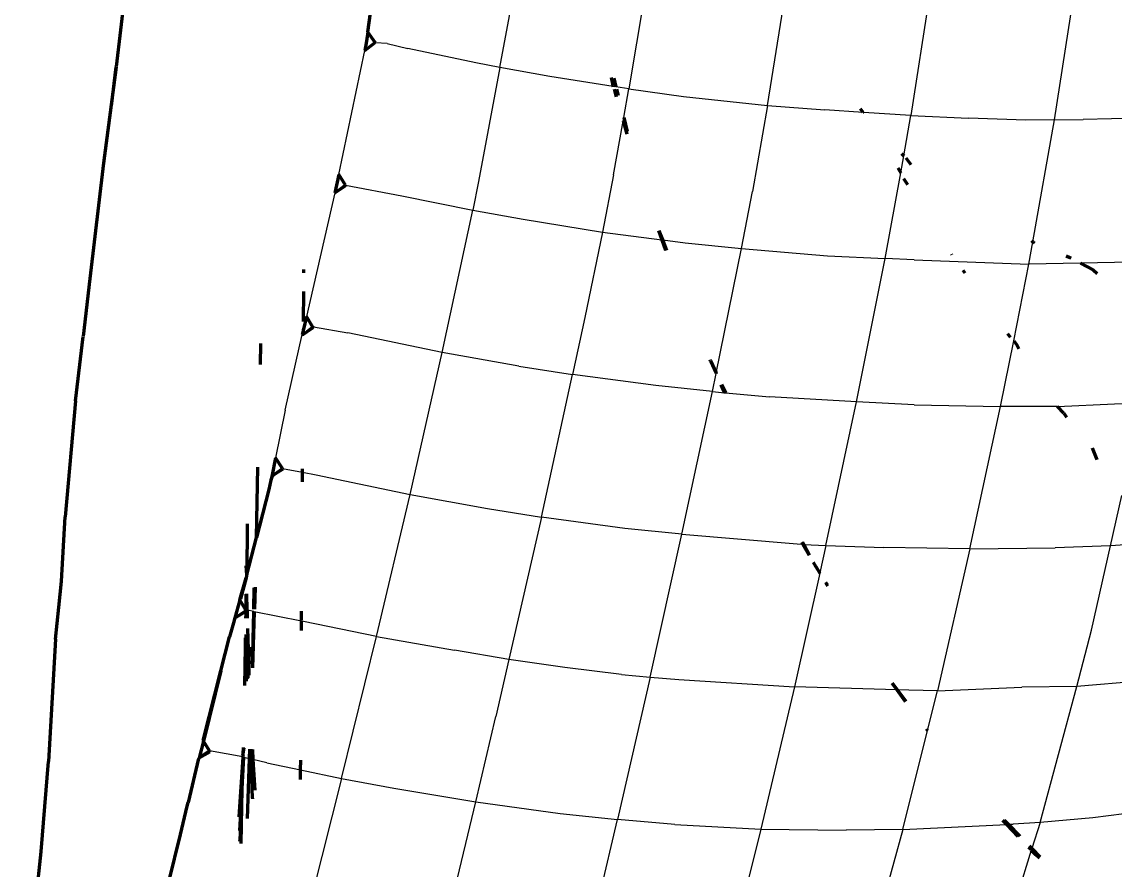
# Model space of a CAD drawing. Header units: millimetres. Extents: x 4307 to 31003, y 2809 to 20009.
# Drawn here: x 7049.1 to 7151.9, y 8560 to 8639.8 of the extents above; entities that cross this region are included whole.
import ezdxf

# ---------------------------------------------------------------- set-up
doc = ezdxf.new("R2010")
doc.units = ezdxf.units.MM
doc.layers.add('ProfileEdges', color=7, linetype='Continuous')

msp = doc.modelspace()

# ---------------------------------------------------------------- linework, layer by layer
for p, q in [((7108.43, 8646.98), (7106.2, 8633.52)), ((7119.25, 8631.94), (7121.41, 8645.48)), ((7134.81, 8644.52), (7132.73, 8631)), ((7146.25, 8630.6), (7148.35, 8644.17)), ((7094.07, 8635.54), (7095.05, 8640.9)), ((7083.44, 8637.79), (7082.37, 8637.86)), ((7083.44, 8637.79), (7085.41, 8637.33)), ((7091.79, 8635.97), (7085.41, 8637.33)), ((7078.9, 8625.45), (7081.36, 8637.13)), ((7094.07, 8635.54), (7091.79, 8635.97)), ((7094.07, 8635.54), (7092.05, 8624.8)), ((7098.75, 8634.68), (7094.07, 8635.54)), ((7104.73, 8633.75), (7098.75, 8634.68)), ((7104.98, 8633.71), (7104.73, 8633.75)), ((7106.2, 8633.52), (7104.98, 8633.71)), ((7105.72, 8630.83), (7106.2, 8633.52)), ((7106.2, 8633.52), (7111.34, 8632.81)), ((7111.34, 8632.81), (7119.25, 8631.94)), ((7119.25, 8631.94), (7117.82, 8623.87)), ((7119.25, 8631.94), (7124.62, 8631.54)), ((7128.23, 8631.3), (7124.62, 8631.54)), ((7132.73, 8631), (7128.27, 8631.29)), ((7104.76, 8625.44), (7105.65, 8630.47)), ((7105.65, 8630.47), (7105.72, 8630.83)), ((7132.06, 8627.22), (7132.73, 8631)), ((7132.73, 8631), (7138.14, 8630.75)), ((7143.54, 8630.58), (7138.14, 8630.75)), ((7146.25, 8630.6), (7143.54, 8630.58)), ((7144.21, 8619.12), (7146.25, 8630.6)), ((7146.25, 8630.6), (7148.95, 8630.65)), ((7159.61, 8630.88), (7148.95, 8630.65)), ((7131.77, 8625.61), (7132.06, 8627.22)), ((7104.76, 8625.44), (7103.71, 8620.04)), ((7130.32, 8617.55), (7131.77, 8625.61)), ((7079.55, 8624.46), (7084.85, 8623.45)), ((7092.05, 8624.8), (7091.52, 8622.11)), ((7116.8, 8618.49), (7117.82, 8623.87)), ((7078.52, 8623.73), (7075.87, 8612.1)), ((7084.85, 8623.45), (7091.52, 8622.11)), ((7088.63, 8608.71), (7091.52, 8622.11)), ((7091.52, 8622.11), (7096.24, 8621.24)), ((7096.24, 8621.24), (7103.71, 8620.04)), ((7103.71, 8620.04), (7102.05, 8611.99)), ((7103.71, 8620.04), (7109.29, 8619.32)), ((7109.29, 8619.32), (7109.38, 8619.31)), ((7109.38, 8619.31), (7111.49, 8619.03)), ((7111.49, 8619.03), (7116.8, 8618.49)), ((7143.84, 8617.02), (7144.21, 8619.12)), ((7114.41, 8606.77), (7116.8, 8618.49)), ((7116.8, 8618.49), (7124.87, 8617.81)), ((7124.87, 8617.81), (7130.32, 8617.55)), ((7127.61, 8604.07), (7130.32, 8617.55)), ((7133.04, 8617.41), (7130.32, 8617.55)), ((7133.04, 8617.41), (7143.84, 8617.02)), ((7142.4, 8609.79), (7143.84, 8617.02)), ((7148.7, 8617.11), (7143.84, 8617.02)), ((7151.9, 8617.16), (7148.7, 8617.11)), ((7157.23, 8617.38), (7151.9, 8617.16)), ((7102.05, 8611.99), (7100.89, 8606.62)), ((7076.51, 8611.12), (7079.75, 8610.55)), ((7088.63, 8608.71), (7079.75, 8610.55)), ((7073.85, 8603.27), (7075.45, 8610.38)), ((7141.16, 8603.62), (7142.4, 8609.79)), ((7085.62, 8595.32), (7088.63, 8608.71)), ((7095.83, 8607.42), (7088.63, 8608.71)), ((7095.83, 8607.42), (7100.89, 8606.62)), ((7097.96, 8593.2), (7100.89, 8606.62)), ((7108.73, 8605.59), (7100.89, 8606.62)), ((7114.06, 8605.03), (7114.4, 8606.71)), ((7114.06, 8605.03), (7108.73, 8605.59)), ((7111.19, 8591.59), (7114.06, 8605.03)), ((7114.06, 8605.03), (7115.18, 8604.92)), ((7115.18, 8604.92), (7115.28, 8604.91)), ((7115.28, 8604.91), (7119.44, 8604.52)), ((7127.61, 8604.07), (7119.44, 8604.52)), ((7073.85, 8603.27), (7072.95, 8598.77)), ((7124.74, 8590.53), (7127.61, 8604.07)), ((7133.03, 8603.78), (7127.61, 8604.07)), ((7133.03, 8603.78), (7141.16, 8603.62)), ((7138.29, 8590.21), (7141.16, 8603.62)), ((7146.53, 8603.61), (7141.16, 8603.62)), ((7146.53, 8603.61), (7151.88, 8603.87)), ((7151.88, 8603.87), (7154.52, 8603.92)), ((7073.61, 8597.78), (7075.49, 8597.43)), ((7075.49, 8597.43), (7076.78, 8597.19)), ((7076.78, 8597.19), (7085.62, 8595.32)), ((7082.44, 8581.96), (7085.62, 8595.32)), ((7085.62, 8595.32), (7092.88, 8594.02)), ((7151.51, 8590.51), (7152.57, 8595.25)), ((7092.88, 8594.02), (7097.96, 8593.2)), ((7097.96, 8593.2), (7094.91, 8579.81)), ((7105.82, 8592.13), (7097.96, 8593.2)), ((7111.19, 8591.59), (7105.82, 8592.13)), ((7108.21, 8578.14), (7111.19, 8591.59)), ((7111.19, 8591.59), (7122.02, 8590.68)), ((7122.02, 8590.68), (7122.57, 8590.65)), ((7122.57, 8590.65), (7122.65, 8590.64)), ((7122.65, 8590.64), (7124.74, 8590.53)), ((7124.74, 8590.53), (7124.17, 8587.95)), ((7124.74, 8590.53), (7130.18, 8590.36)), ((7138.29, 8590.21), (7130.18, 8590.36)), ((7138.29, 8590.21), (7135.22, 8576.86)), ((7138.29, 8590.21), (7146.31, 8590.32)), ((7151.51, 8590.51), (7146.31, 8590.32)), ((7149.73, 8582.55), (7151.51, 8590.51)), ((7156.68, 8590.86), (7151.51, 8590.51)), ((7124.16, 8587.92), (7121.79, 8577.22)), ((7124.17, 8587.95), (7124.16, 8587.92)), ((7070.3, 8584.43), (7070.18, 8584.45)), ((7070.9, 8584.31), (7070.3, 8584.43)), ((7070.95, 8584.3), (7070.9, 8584.31)), ((7075.4, 8583.42), (7070.95, 8584.3)), ((7075.58, 8583.38), (7075.4, 8583.42)), ((7082.44, 8581.96), (7075.58, 8583.38)), ((7079.15, 8568.59), (7082.44, 8581.96)), ((7082.44, 8581.96), (7089.79, 8580.67)), ((7148.33, 8577.25), (7149.73, 8582.55)), ((7094.91, 8579.81), (7089.79, 8580.67)), ((7094.91, 8579.81), (7093.67, 8574.45)), ((7100.16, 8579.05), (7094.91, 8579.81)), ((7105.51, 8578.4), (7100.16, 8579.05)), ((7108.21, 8578.14), (7105.12, 8564.73)), ((7105.51, 8578.4), (7108.21, 8578.14)), ((7108.21, 8578.14), (7110.91, 8577.91)), ((7110.91, 8577.91), (7121.79, 8577.22)), ((7161, 8578.36), (7148.33, 8577.25)), ((7121.79, 8577.22), (7118.62, 8563.83)), ((7131.41, 8576.94), (7121.79, 8577.22)), ((7131.48, 8576.94), (7131.41, 8576.94)), ((7132.54, 8576.9), (7131.48, 8576.94)), ((7135.22, 8576.86), (7132.54, 8576.9)), ((7134.28, 8573.11), (7135.22, 8576.86)), ((7135.22, 8576.86), (7143.16, 8577.19)), ((7148.33, 8577.25), (7143.16, 8577.19)), ((7144.88, 8564.47), (7148.33, 8577.25)), ((7091.79, 8566.39), (7093.67, 8574.45)), ((7131.97, 8563.8), (7134.28, 8573.11)), ((7069.87, 8570.64), (7066.75, 8571.2)), ((7069.93, 8570.6), (7069.87, 8570.64)), ((7069.95, 8570.59), (7069.93, 8570.6)), ((7070.5, 8570.46), (7069.95, 8570.59)), ((7070.66, 8570.42), (7070.5, 8570.46)), ((7070.66, 8570.42), (7070.83, 8570.39)), ((7072.14, 8570.08), (7070.83, 8570.39)), ((7072.14, 8570.08), (7075.31, 8569.41)), ((7075.31, 8569.41), (7079.15, 8568.59)), ((7079.15, 8568.59), (7075.78, 8555.28)), ((7079.15, 8568.59), (7084.07, 8567.68)), ((7084.07, 8567.68), (7091.79, 8566.39)), ((7088.6, 8553.04), (7091.79, 8566.39)), ((7091.79, 8566.39), (7099.73, 8565.31)), ((7099.73, 8565.31), (7105.12, 8564.73)), ((7157.24, 8565.85), (7149.84, 8564.89)), ((7103.26, 8556.72), (7105.12, 8564.73)), ((7110.53, 8564.28), (7105.12, 8564.73)), ((7110.53, 8564.28), (7118.62, 8563.83)), ((7131.97, 8563.8), (7141.75, 8564.28)), ((7141.75, 8564.28), (7141.89, 8564.29)), ((7141.89, 8564.29), (7142.35, 8564.31)), ((7144.88, 8564.47), (7142.35, 8564.31)), ((7144.88, 8564.47), (7144.11, 8562.01)), ((7149.84, 8564.89), (7144.88, 8564.47)), ((7118.62, 8563.83), (7115.36, 8550.76)), ((7118.62, 8563.83), (7126.65, 8563.73)), ((7131.97, 8563.8), (7126.65, 8563.73)), ((7131.97, 8563.8), (7128.44, 8550.96)), ((7144.06, 8561.85), (7141.01, 8551.99)), ((7144.11, 8562.01), (7144.06, 8561.85))]:
    msp.add_line(p, q)
at = {"layer": 'ProfileEdges', "lineweight": 211}
for p, q in [((7059.23, 8646.45), (7057.95, 8635.6)), ((7081.64, 8638.87), (7082.62, 8646.1)), ((7081.64, 8638.87), (7081.51, 8638)), ((7082.33, 8637.87), (7081.64, 8638.87)), ((7081.51, 8638), (7081.36, 8637.13)), ((7081.36, 8637.13), (7082.33, 8637.87)), ((7082.37, 8637.86), (7082.33, 8637.87)), ((7057.95, 8635.6), (7056.76, 8626.51)), ((7057.53, 8631.92), (7057.95, 8635.6)), ((7104.54, 8634.58), (7104.7, 8633.85)), ((7104.77, 8634.54), (7104.98, 8633.71)), ((7104.7, 8633.85), (7104.73, 8633.75)), ((7104.8, 8633.49), (7105, 8632.78)), ((7105.04, 8633.5), (7105.19, 8632.89)), ((7128.23, 8631.3), (7127.99, 8631.63)), ((7128.27, 8631.29), (7128.23, 8631.3)), ((7105.65, 8630.47), (7106, 8629.24)), ((7105.72, 8630.83), (7106.05, 8629.52)), ((7131.84, 8627.42), (7132.06, 8627.22)), ((7132.77, 8626.37), (7132.29, 8626.98)), ((7056.76, 8626.51), (7055.49, 8615.63)), ((7131.51, 8626.1), (7131.77, 8625.61)), ((7078.9, 8625.45), (7078.52, 8623.73)), ((7079.55, 8624.46), (7078.9, 8625.45)), ((7132.43, 8624.47), (7132.08, 8625.05)), ((7078.88, 8623.96), (7078.59, 8623.75)), ((7079.55, 8624.46), (7078.88, 8623.96)), ((7079.55, 8624.4), (7078.88, 8623.96)), ((7079.55, 8624.46), (7079.55, 8624.4)), ((7078.52, 8623.73), (7078.59, 8623.75)), ((7108.99, 8620.17), (7109.29, 8619.32)), ((7109.38, 8619.31), (7109.04, 8620.16)), ((7109.29, 8619.32), (7109.65, 8618.32)), ((7109.77, 8618.31), (7109.38, 8619.31)), ((7144.21, 8619.12), (7144.1, 8619.21)), ((7144.26, 8619.08), (7144.21, 8619.12)), ((7144.26, 8619.08), (7144.36, 8619.04)), ((7136.54, 8617.97), (7136.58, 8617.91)), ((7147.34, 8617.79), (7147.68, 8617.65)), ((7147.8, 8617.59), (7147.68, 8617.65)), ((7149.89, 8616.47), (7148.7, 8617.11)), ((7055.49, 8615.63), (7054.84, 8610.2)), ((7075.61, 8616.19), (7075.61, 8616.52)), ((7137.62, 8616.45), (7137.8, 8616.19)), ((7149.89, 8616.47), (7150.25, 8616.13)), ((7075.58, 8611.63), (7075.6, 8614.45)), ((7075.87, 8612.1), (7075.58, 8610.89)), ((7076.47, 8611.09), (7075.87, 8612.1)), ((7075.58, 8610.89), (7075.45, 8610.38)), ((7075.57, 8610.42), (7075.58, 8610.89)), ((7075.57, 8610.42), (7075.89, 8610.66)), ((7076.47, 8611.09), (7075.89, 8610.66)), ((7075.89, 8610.66), (7076.5, 8611.04)), ((7076.51, 8611.12), (7076.47, 8611.09)), ((7076.47, 8611.09), (7076.5, 8611.04)), ((7141.81, 8610.49), (7142.08, 8610.16)), ((7054.12, 8604.14), (7054.84, 8610.2)), ((7071.55, 8609.54), (7071.5, 8607.58)), ((7075.45, 8610.38), (7075.57, 8610.42)), ((7142.4, 8609.79), (7142.71, 8609.41)), ((7142.71, 8609.41), (7142.89, 8609.05)), ((7113.88, 8607.91), (7113.85, 8608.01)), ((7113.88, 8607.91), (7114.41, 8606.77)), ((7114.41, 8606.77), (7114.4, 8606.71)), ((7114.85, 8605.65), (7115.07, 8605.15)), ((7114.91, 8605.7), (7115.28, 8604.91)), ((7115.07, 8605.15), (7115.18, 8604.92)), ((7054.12, 8604.14), (7053.15, 8593.22)), ((7147.13, 8603), (7146.53, 8603.61)), ((7147.13, 8603), (7147.38, 8602.6)), ((7150.26, 8598.59), (7149.83, 8599.68)), ((7072.95, 8598.77), (7072.6, 8597.04)), ((7073.61, 8597.78), (7072.95, 8598.77)), ((7071.16, 8591.28), (7071.29, 8597.9)), ((7072.9, 8597.24), (7072.65, 8597.06)), ((7072.9, 8597.24), (7073.61, 8597.78)), ((7073.63, 8597.73), (7072.9, 8597.24)), ((7073.61, 8597.78), (7073.63, 8597.73)), ((7075.48, 8596.53), (7075.49, 8597.43)), ((7075.49, 8597.43), (7075.49, 8597.74)), ((7072.51, 8596.69), (7072.33, 8595.8)), ((7072.65, 8597.06), (7072.51, 8596.69)), ((7072.6, 8597.04), (7072.51, 8596.69)), ((7072.6, 8597.04), (7072.65, 8597.06)), ((7072.33, 8595.8), (7071.16, 8591.28)), ((7052.81, 8587.16), (7053.15, 8593.22)), ((7070.28, 8592.58), (7070.25, 8587.78)), ((7070.25, 8587.78), (7071.16, 8591.28)), ((7122.57, 8590.65), (7122.48, 8590.82)), ((7122.54, 8590.84), (7122.65, 8590.64)), ((7123.16, 8589.63), (7122.57, 8590.65)), ((7122.65, 8590.64), (7123.2, 8589.63)), ((7123.78, 8588.56), (7123.57, 8588.92)), ((7070.25, 8587.78), (7070.18, 8588.63)), ((7123.78, 8588.56), (7124.16, 8587.92)), ((7124.17, 8587.95), (7123.78, 8588.56)), ((7052.55, 8584.73), (7052.81, 8587.16)), ((7069.58, 8585.42), (7070.18, 8587.49)), ((7070.18, 8587.49), (7069.67, 8585.52)), ((7070.22, 8587.67), (7070.18, 8587.49)), ((7070.25, 8587.78), (7070.22, 8587.75)), ((7070.22, 8587.75), (7070.22, 8587.67)), ((7124.72, 8587), (7124.87, 8586.75)), ((7124.88, 8586.83), (7124.74, 8587.06)), ((7070.19, 8584.82), (7070.18, 8585.94)), ((7070.29, 8584.46), (7070.25, 8585.99)), ((7070.9, 8584.55), (7070.95, 8586.56)), ((7071.02, 8586.62), (7070.96, 8584.55)), ((7069.58, 8585.42), (7069.11, 8583.72)), ((7070.15, 8584.43), (7069.58, 8585.42)), ((7070.19, 8584.82), (7070.18, 8584.45)), ((7052.26, 8581.72), (7052.55, 8584.73)), ((7069.11, 8583.72), (7068.99, 8583.25)), ((7069.11, 8583.72), (7069.19, 8583.77)), ((7069.19, 8583.77), (7069.2, 8583.81)), ((7069.2, 8583.81), (7069.25, 8583.8)), ((7069.25, 8583.8), (7070.15, 8584.39)), ((7069.25, 8583.8), (7070.18, 8584.34)), ((7070.18, 8584.34), (7070.14, 8583.7)), ((7070.15, 8584.39), (7070.18, 8584.45)), ((7070.15, 8584.39), (7070.15, 8584.43)), ((7070.18, 8584.34), (7070.15, 8584.39)), ((7070.19, 8583.7), (7070.18, 8584.34)), ((7070.32, 8583.68), (7070.3, 8584.43)), ((7070.78, 8579.01), (7070.9, 8584.31)), ((7070.95, 8584.3), (7070.78, 8579.01)), ((7075.4, 8583.49), (7075.41, 8584.34)), ((7068.99, 8583.25), (7068.62, 8581.94)), ((7070.43, 8579.76), (7070.34, 8582.73)), ((7075.4, 8582.54), (7075.4, 8583.42)), ((7052.26, 8581.72), (7051.6, 8570.19)), ((7067.82, 8578.73), (7068.62, 8581.94)), ((7070.11, 8581.83), (7070.1, 8580.99)), ((7070.21, 8577.77), (7070.19, 8582.15)), ((7070.1, 8580.99), (7070.02, 8577.36)), ((7070.5, 8580.95), (7070.43, 8579.76)), ((7070.43, 8579.64), (7070.34, 8578.07)), ((7070.43, 8579.76), (7070.43, 8579.64)), ((7070.47, 8578.34), (7070.43, 8579.64)), ((7066.13, 8572.18), (7067.82, 8578.73)), ((7067.82, 8578.73), (7066.17, 8572.12)), ((7070.34, 8578.07), (7070.32, 8578.01)), ((7130.95, 8577.58), (7131.41, 8576.94)), ((7131.48, 8576.94), (7131.01, 8577.58)), ((7131.41, 8576.94), (7132.2, 8575.84)), ((7132.28, 8575.84), (7131.48, 8576.94)), ((7134.16, 8573.27), (7134.28, 8573.11)), ((7066.17, 8572.12), (7065.77, 8570.53)), ((7066.17, 8572.12), (7066.13, 8572.18)), ((7066.75, 8571.2), (7066.17, 8572.12)), ((7069.9, 8571.52), (7069.86, 8570.92)), ((7069.98, 8571.5), (7069.86, 8570.92)), ((7065.71, 8570.47), (7064.72, 8566.33)), ((7065.76, 8570.5), (7065.71, 8570.47)), ((7065.77, 8570.53), (7065.76, 8570.5)), ((7066.75, 8571.2), (7065.77, 8570.53)), ((7065.77, 8570.53), (7066.76, 8571.11)), ((7066.75, 8571.2), (7066.76, 8571.11)), ((7069.87, 8570.61), (7069.49, 8564.98)), ((7069.93, 8570.66), (7069.86, 8570.92)), ((7069.87, 8570.64), (7069.87, 8570.61)), ((7069.9, 8570.63), (7069.87, 8569.45)), ((7069.87, 8570.61), (7069.87, 8569.45)), ((7069.93, 8570.6), (7069.87, 8569.45)), ((7070.3, 8564.83), (7070.5, 8570.46)), ((7070.5, 8570.46), (7070.53, 8571.37)), ((7070.63, 8571.35), (7070.66, 8570.42)), ((7070.66, 8570.42), (7070.67, 8571.34)), ((7070.8, 8566.74), (7070.66, 8570.42)), ((7070.77, 8571.32), (7070.83, 8570.39)), ((7070.83, 8570.39), (7071, 8567.5)), ((7050.9, 8561.74), (7051.6, 8570.19)), ((7069.87, 8569.45), (7069.77, 8567.62)), ((7075.31, 8569.41), (7075.32, 8570.32)), ((7075.31, 8568.52), (7075.31, 8569.41)), ((7069.77, 8567.62), (7069.55, 8563.7)), ((7069.77, 8567.62), (7069.6, 8562.75)), ((7069.77, 8567.62), (7069.69, 8562.47)), ((7064.64, 8566), (7064.72, 8566.33)), ((7070.8, 8566.74), (7070.79, 8566.69)), ((7064, 8563.33), (7064.64, 8566)), ((7141.75, 8564.28), (7141.39, 8564.66)), ((7141.52, 8564.67), (7141.89, 8564.29)), ((7142.82, 8563.15), (7141.75, 8564.28)), ((7141.89, 8564.29), (7142.99, 8563.16)), ((7062.9, 8558.86), (7064, 8563.33)), ((7069.6, 8562.69), (7069.6, 8562.75)), ((7143.86, 8562.27), (7144.06, 8562.06)), ((7049.09, 8544.91), (7050.9, 8561.74)), ((7144.01, 8561.9), (7143.81, 8562.11)), ((7144.48, 8561.41), (7144.06, 8561.85)), ((7144.11, 8562.01), (7144.87, 8561.23)), ((7144.82, 8561.09), (7144.48, 8561.41))]:
    msp.add_line(p, q, dxfattribs=at)

doc.saveas('drawing.dxf')
